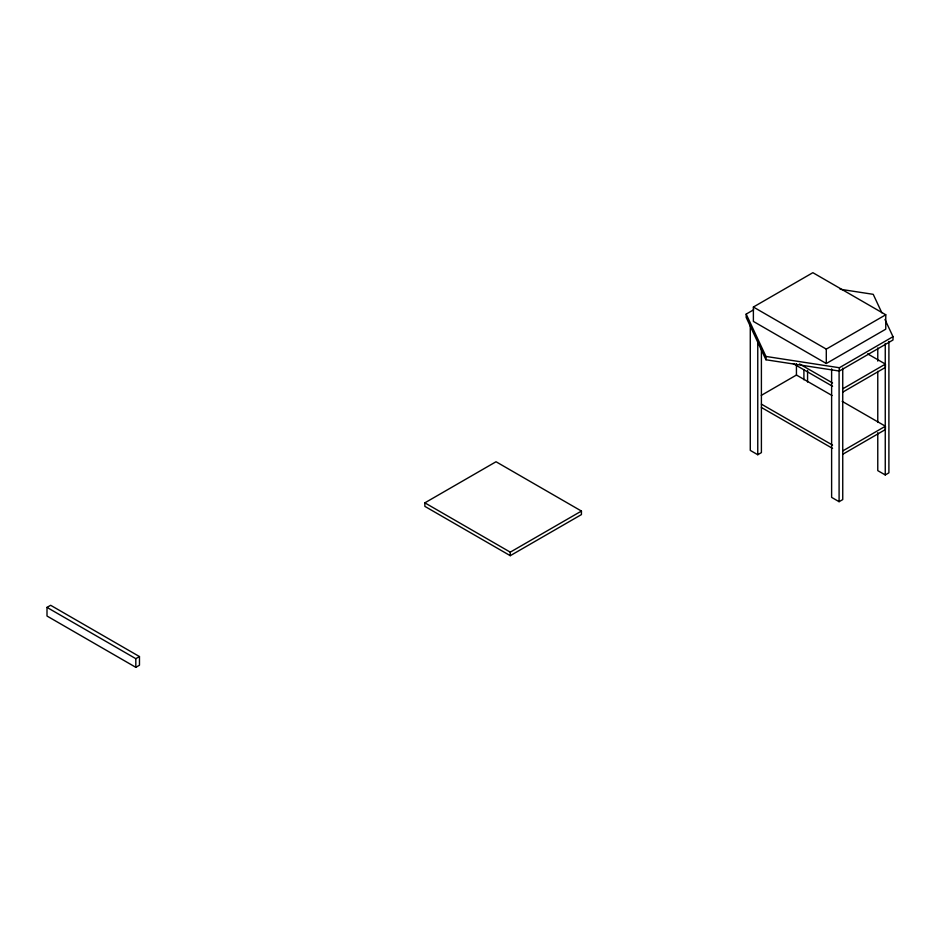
<?xml version="1.0" encoding="UTF-8"?>
<svg xmlns="http://www.w3.org/2000/svg" width="940" height="940" viewBox="0 0 940 940"><rect width="100%" height="100%" fill="white"/><g stroke="black" fill="none" stroke-linecap="round" stroke-linejoin="round"><path stroke-width="1.41" d="M884.963 319.471L893 336.673L893 339.998L839.361 371.053L765.959 359.773L746.184 317.426L746.184 314.101L753.668 309.765M761.294 395.387L796.439 375.037L832.029 395.505M746.184 314.101L765.959 356.448L839.361 367.74L893 336.673M842.745 388.819L885.409 364.097L867.62 353.863M842.745 392.145L885.409 367.423L885.409 364.097M842.745 450.941L885.409 426.22L842.193 401.356M842.745 454.267L885.409 429.545L885.409 426.22M47 607.393L50.643 605.289L139.472 656.567L139.472 665.215L135.818 667.318L47 616.029L47 607.393L135.818 658.67L139.472 656.567M753.386 307.028L812.865 272.682L885.762 314.771L885.762 329.176L826.295 363.51L753.386 321.421L753.386 307.028L826.295 349.116L885.762 314.771M424.856 502.841L496.026 461.752L581.437 511.066L581.437 514.591L510.267 555.681L424.856 506.366L424.856 502.841L510.267 552.156L581.437 511.066M750.273 324.794L750.273 450.401L757.758 454.725L761.4 452.622L761.4 348.916M877.772 432.659L877.772 470.635L885.257 474.947L888.899 472.844L888.899 341.385M831.618 368.832L831.618 497.366L839.091 501.69L842.745 499.587L842.745 368.128M840.113 289.238L873.225 294.326L881.873 312.856M799.517 363.956L832.57 382.968M793.172 363.615L832.57 386.293M761.388 404.141L832.57 445.102M761.388 407.466L832.57 448.415M885.257 343.5L885.257 474.947M877.772 347.941L877.772 361.089M877.772 371.312L877.772 422.436M839.361 367.74L839.361 371.053M839.091 370.231L839.091 501.69M826.295 349.116L826.295 363.51M807.566 370.384L807.566 382.063M803.911 369.561L803.911 379.784M796.439 363.78L796.439 375.471M765.959 356.448L765.959 359.773M757.758 340.797L757.758 454.725M510.267 552.156L510.267 555.681M135.818 658.67L135.818 667.318"/></g></svg>
